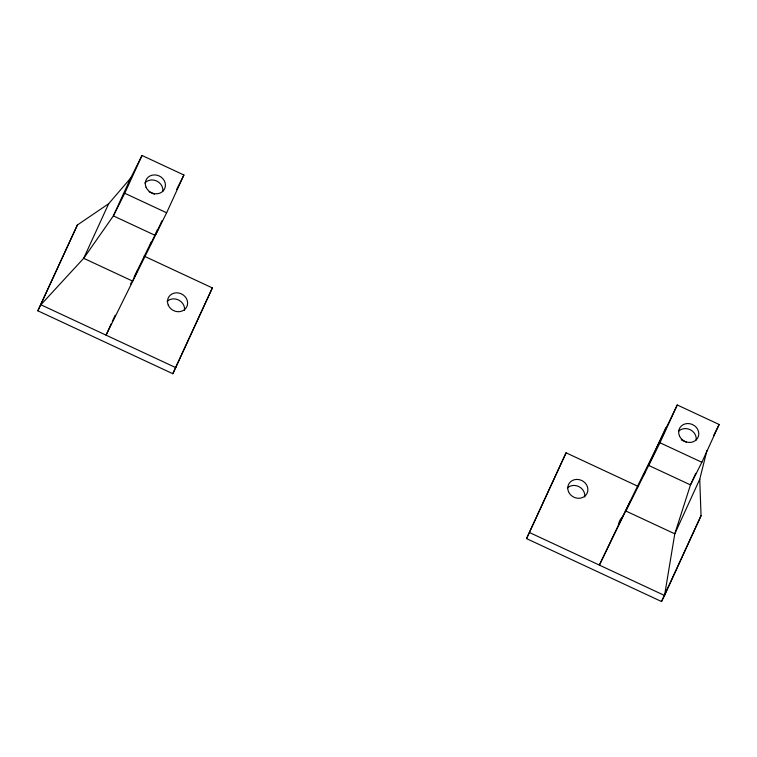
<?xml version="1.0" encoding="UTF-8"?>
<svg xmlns="http://www.w3.org/2000/svg" width="757" height="757" viewBox="0 0 757 757"><rect width="100%" height="100%" fill="white"/><g stroke="black" fill="none" stroke-linecap="round" stroke-linejoin="round"><path stroke-width="1.14" d="M638.596 486.619L566.075 452.809L526.541 538.606L661.514 601.522L664.551 595.485L674.78 533.827L699.752 479.257L706.915 450.566M134.244 276.807L151.249 241.956M144.085 256.103L212.348 287.925L172.823 373.721L37.85 310.805L77.375 225.009L108.667 203.728L130.649 178.103L142.032 155.478L183.913 175.009L166.625 212.783L106.046 335.143L111.326 323.599M77.375 225.009L37.85 310.805M108.667 203.728L83.696 258.298L40.887 304.768L175.861 367.684M130.649 178.103L113.361 215.887L83.696 258.298L132.57 281.084L137.367 270.59M161.97 220.722L155.251 235.418L113.361 215.887L124.744 193.262L142.032 155.478M112.282 321.498L115.168 315.205M172.823 373.721L212.348 287.925M526.541 538.606L566.075 452.809M630.713 500.557L599.393 565.11C624.582 511.372 651.645 458.515 677.26 404.976L719.15 424.497L701.862 462.281L690.488 484.906L674.78 533.827L625.916 511.051L659.972 442.76L677.26 404.976M665.886 427.601L648.598 465.385L690.488 484.906L695.768 473.362M661.514 601.522L701.039 515.725L699.752 479.257M701.039 515.725L664.551 595.485L529.578 532.568M150.085 245.296L157.57 229.409M176.674 189.401L183.913 175.009M130.592 284.055L131.633 281.983M713.463 435.814L719.15 424.497M643.431 475.264L645.276 472.245M149.148 191.824L154.4 194.275M681.224 439.845L686.485 442.296M124.744 193.262L166.625 212.783M659.972 442.76L701.862 462.281M678.764 431.064A10.267 9.235 26.7 0 1 690.441 429.815A10.267 9.235 26.7 0 1 696.185 440.035M618.374 525.093A17.979 16.152 26.7 0 1 623.371 515.99M567.353 487.934A10.267 9.235 26.7 0 1 579.029 486.675A10.267 9.235 26.7 0 1 584.764 496.895M144.833 183.024A10.267 9.235 26.7 0 1 156.671 180.989A10.267 9.235 26.7 0 1 162.812 191.407M167.089 301.352A10.267 9.235 26.7 0 1 178.766 300.103A10.267 9.235 26.7 0 1 184.509 310.313M679.426 435.852A10.267 9.235 26.7 0 0 696.724 439.353A10.267 9.235 26.7 0 0 690.034 423.75A10.267 9.235 26.7 0 0 679.426 435.852M568.516 491.709A10.267 9.235 26.7 0 0 585.814 495.21A10.267 9.235 26.7 0 0 579.114 479.616A10.267 9.235 26.7 0 0 568.516 491.709M146.054 187.225A10.267 9.235 26.7 0 0 163.351 190.726A10.267 9.235 26.7 0 0 156.661 175.122A10.267 9.235 26.7 0 0 146.054 187.225M168.253 305.137A10.267 9.235 26.7 0 0 185.55 308.629A10.267 9.235 26.7 0 0 178.86 293.035A10.267 9.235 26.7 0 0 168.253 305.137"/></g></svg>
